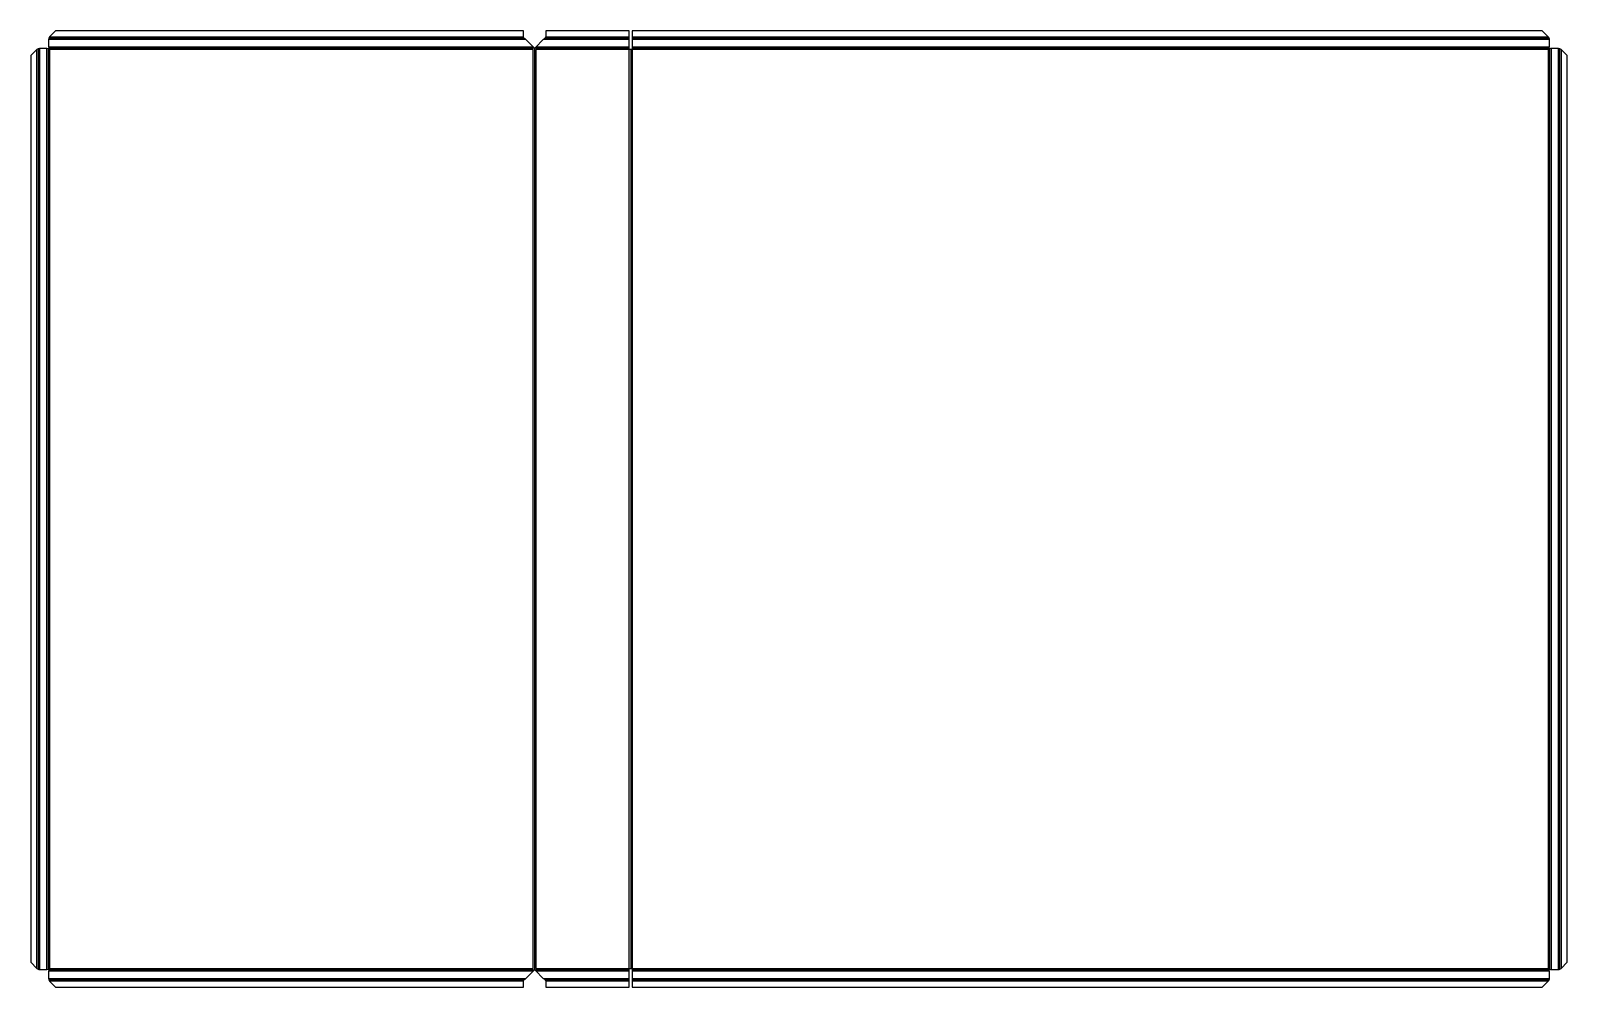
# Model space of a CAD drawing. Header units: millimetres. Extents: x -496 to 772, y 0 to 789.
import ezdxf

# ---------------------------------------------------------------- set-up
doc = ezdxf.new("R2010")
doc.units = ezdxf.units.MM

msp = doc.modelspace()

# ---------------------------------------------------------------- linework, layer by layer
at = {"layer": 'BEND'}
for p, q in [((-489.9, 774.2), (-489.9, 14.9)), ((-481.7, 774.2), (-481.7, 14.9)), ((-89, 782.9), (-481.2, 782.9)), ((-80.4, 774.7), (-481.2, 774.7)), ((-80.4, 775), (-80.4, 14)), ((-2.3, 774.7), (-80.4, 774.7)), ((-2.3, 782.9), (-71.8, 782.9)), ((-1.1, 773.5), (-1.1, 15.5)), ((756.6, 782.9), (0, 782.9)), ((756.6, 774.7), (0, 774.7)), ((757.1, 14.9), (757.1, 774.2)), ((765.4, 14.9), (765.4, 774.2)), ((-481.2, 14.4), (-80.4, 14.4)), ((-80.4, 14.4), (-2.3, 14.4)), ((0, 14.4), (756.6, 14.4)), ((-481.2, 6.1), (-89, 6.1)), ((-71.8, 6.1), (-2.3, 6.1)), ((0, 6.1), (756.6, 6.1))]:
    msp.add_line(p, q, dxfattribs=at)
at = {"layer": 'BEND_EXTENT'}
for p, q in [((-491, 15.6), (-491, 773.5)), ((-488.8, 774.5), (-488.8, 14.6)), ((-482.8, 14.6), (-482.8, 774.5)), ((-87.6, 781.8), (-481.5, 781.8)), ((-481.5, 775.8), (-81.6, 775.8)), ((-480.5, 784), (-89.6, 784)), ((-480.5, 773.5), (-480.5, 15.6)), ((-81.5, 773.5), (-480.5, 773.5)), ((-81.5, 15.5), (-81.5, 773.5)), ((-79.2, 775.8), (-2.3, 775.8)), ((-2.3, 781.8), (-73.2, 781.8)), ((-71.2, 784), (-2.3, 784)), ((0, 784), (755.9, 784)), ((756.9, 781.8), (0, 781.8)), ((0, 775.8), (756.9, 775.8)), ((0, 773.5), (0, 15.5)), ((755.9, 773.5), (0, 773.5)), ((756, 15.6), (756, 773.5)), ((758.3, 774.5), (758.3, 14.6)), ((764.3, 14.6), (764.3, 774.5)), ((766.5, 773.5), (766.5, 15.6)), ((-81.6, 13.3), (-481.5, 13.3)), ((-480.5, 15.5), (-81.5, 15.5)), ((-2.3, 13.3), (-79.2, 13.3)), ((0, 15.5), (755.9, 15.5)), ((756.9, 13.3), (0, 13.3)), ((-481.5, 7.3), (-87.6, 7.3)), ((-89.6, 5), (-480.5, 5)), ((-73.2, 7.3), (-2.3, 7.3)), ((-2.3, 5), (-71.2, 5)), ((0, 7.3), (756.9, 7.3)), ((755.9, 5), (0, 5))]:
    msp.add_line(p, q, dxfattribs=at)
msp.add_lwpolyline([(-2.3, 773.5), (-79.3, 773.5), (-79.3, 15.5), (-2.3, 15.5)], close=True, dxfattribs=at)
at = {"layer": 'OUTER_PROFILES'}
for p, q in [((-475.5, 789), (-480.5, 784)), ((-89.6, 789), (-475.5, 789)), ((-89.6, 784), (-89.6, 789)), ((-2.3, 789), (-71.2, 789)), ((-71.2, 789), (-71.2, 784)), ((-2.3, 773.5), (-2.3, 789)), ((750.9, 789), (0, 789)), ((0, 789), (0, 773.5)), ((755.9, 784), (750.9, 789)), ((-491, 773.5), (-496, 768.5)), ((-482.8, 774.5), (-488.8, 774.5)), ((-481.5, 781.8), (-481.5, 775.8)), ((-480.5, 773.5), (-480.5, 773.5)), ((-81.1, 775.3), (-87.6, 781.8)), ((-73.2, 781.8), (-79.7, 775.3)), ((0, 773.5), (-2.3, 773.5)), ((756, 773.5), (755.9, 773.5)), ((756.9, 775.8), (756.9, 781.8)), ((764.3, 774.5), (758.3, 774.5)), ((771.5, 768.5), (766.5, 773.5)), ((-496, 768.5), (-496, 20.6)), ((771.5, 20.6), (771.5, 768.5)), ((-496, 20.6), (-491, 15.6)), ((-488.8, 14.6), (-482.8, 14.6)), ((-481.5, 13.3), (-481.5, 7.3)), ((-480.5, 15.6), (-480.5, 15.5)), ((-87.6, 7.3), (-81.1, 13.8)), ((-79.7, 13.8), (-73.2, 7.3)), ((-2.3, 0), (-2.3, 15.5)), ((-2.3, 15.5), (0, 15.5)), ((0, 15.5), (0, 0)), ((755.9, 15.5), (756, 15.6)), ((756.9, 7.3), (756.9, 13.3)), ((758.3, 14.6), (764.3, 14.6)), ((766.5, 15.6), (771.5, 20.6)), ((-480.5, 5), (-475.5, 0)), ((-475.5, 0), (-89.6, 0)), ((-89.6, 0), (-89.6, 5)), ((-71.2, 5), (-71.2, 0)), ((0, 0), (750.9, 0)), ((750.9, 0), (755.9, 5)), ((-71.2, 0), (-2.3, 0))]:
    msp.add_line(p, q, dxfattribs=at)
for centre, start, end in [((-80.4, 776), 225, 315), ((-80.4, 13), 45, 135)]:
    msp.add_arc(centre, 1, start, end, dxfattribs=at)
for points, knots in [([(-488.8, 774.5), (-488.8, 774.5), (-488.9, 774.5), (-488.9, 774.4), (-489.6, 774.4), (-490.3, 773.9), (-491, 773.5)], [-3.141593, -3.141593, -3.141593, -3.141593, -3.043762, -3.043762, -3.043762, -1.570796, -1.570796, -1.570796, -1.570796]), ([(-480.5, 773.5), (-480.6, 773.5), (-480.6, 773.5), (-480.7, 773.6), (-481.4, 774), (-482.1, 774.5), (-482.8, 774.5)], [1.570796, 1.570796, 1.570796, 1.570796, 1.668627, 1.668627, 1.668627, 3.141593, 3.141593, 3.141593, 3.141593]), ([(-480.5, 784), (-480.9, 783.3), (-481.4, 782.6), (-481.4, 781.9), (-481.5, 781.9), (-481.5, 781.8), (-481.5, 781.8)], [1.570796, 1.570796, 1.570796, 1.570796, 3.043762, 3.043762, 3.043762, 3.141593, 3.141593, 3.141593, 3.141593]), ([(-481.5, 775.8), (-481.5, 775.1), (-481, 774.4), (-480.6, 773.7), (-480.5, 773.6), (-480.5, 773.6), (-480.5, 773.5)], [-3.141593, -3.141593, -3.141593, -3.141593, -1.668627, -1.668627, -1.668627, -1.570796, -1.570796, -1.570796, -1.570796]), ([(-87.6, 781.8), (-88.4, 782.4), (-89.2, 783), (-89.5, 783.6), (-89.6, 783.7), (-89.6, 783.9), (-89.6, 784)], [1.570796, 1.570796, 1.570796, 1.570796, 2.809408, 2.809408, 2.809408, 3.141593, 3.141593, 3.141593, 3.141593]), ([(-71.2, 784), (-71.2, 783.5), (-71.8, 782.9), (-72.5, 782.3), (-72.7, 782.1), (-73, 781.9), (-73.2, 781.8)], [-3.141593, -3.141593, -3.141593, -3.141593, -1.902981, -1.902981, -1.902981, -1.570796, -1.570796, -1.570796, -1.570796]), ([(756.9, 781.8), (756.9, 781.8), (756.9, 781.9), (756.9, 781.9), (756.9, 782.6), (756.4, 783.3), (755.9, 784)], [-3.141593, -3.141593, -3.141593, -3.141593, -3.043762, -3.043762, -3.043762, -1.570796, -1.570796, -1.570796, -1.570796]), ([(755.9, 773.5), (756, 773.6), (756, 773.6), (756, 773.7), (756.5, 774.4), (756.9, 775.1), (756.9, 775.8)], [1.570796, 1.570796, 1.570796, 1.570796, 1.668627, 1.668627, 1.668627, 3.141593, 3.141593, 3.141593, 3.141593]), ([(758.3, 774.5), (757.6, 774.5), (756.8, 774), (756.1, 773.6), (756.1, 773.5), (756, 773.5), (756, 773.5)], [-3.141593, -3.141593, -3.141593, -3.141593, -1.668627, -1.668627, -1.668627, -1.570796, -1.570796, -1.570796, -1.570796]), ([(766.5, 773.5), (765.8, 773.9), (765.1, 774.4), (764.4, 774.4), (764.4, 774.5), (764.3, 774.5), (764.3, 774.5)], [1.570796, 1.570796, 1.570796, 1.570796, 3.043762, 3.043762, 3.043762, 3.141593, 3.141593, 3.141593, 3.141593]), ([(-491, 15.6), (-490.3, 15.1), (-489.6, 14.6), (-488.9, 14.6), (-488.9, 14.6), (-488.8, 14.6), (-488.8, 14.6)], [1.570796, 1.570796, 1.570796, 1.570796, 3.043762, 3.043762, 3.043762, 3.141593, 3.141593, 3.141593, 3.141593]), ([(-482.8, 14.6), (-482.1, 14.6), (-481.4, 15), (-480.7, 15.5), (-480.6, 15.5), (-480.6, 15.6), (-480.5, 15.6)], [-3.141593, -3.141593, -3.141593, -3.141593, -1.668627, -1.668627, -1.668627, -1.570796, -1.570796, -1.570796, -1.570796]), ([(-480.5, 15.5), (-480.5, 15.5), (-480.5, 15.4), (-480.6, 15.4), (-481, 14.7), (-481.5, 14), (-481.5, 13.3)], [1.570796, 1.570796, 1.570796, 1.570796, 1.668627, 1.668627, 1.668627, 3.141593, 3.141593, 3.141593, 3.141593]), ([(756.9, 13.3), (756.9, 14), (756.5, 14.7), (756, 15.4), (756, 15.4), (756, 15.5), (755.9, 15.5)], [-3.141593, -3.141593, -3.141593, -3.141593, -1.668627, -1.668627, -1.668627, -1.570796, -1.570796, -1.570796, -1.570796]), ([(756, 15.6), (756, 15.6), (756.1, 15.5), (756.1, 15.5), (756.8, 15), (757.6, 14.6), (758.3, 14.6)], [1.570796, 1.570796, 1.570796, 1.570796, 1.668627, 1.668627, 1.668627, 3.141593, 3.141593, 3.141593, 3.141593]), ([(764.3, 14.6), (764.3, 14.6), (764.4, 14.6), (764.4, 14.6), (765.1, 14.6), (765.8, 15.1), (766.5, 15.6)], [-3.141593, -3.141593, -3.141593, -3.141593, -3.043762, -3.043762, -3.043762, -1.570796, -1.570796, -1.570796, -1.570796]), ([(-481.5, 7.3), (-481.5, 7.2), (-481.5, 7.2), (-481.4, 7.1), (-481.4, 6.4), (-480.9, 5.7), (-480.5, 5)], [-3.141593, -3.141593, -3.141593, -3.141593, -3.043762, -3.043762, -3.043762, -1.570796, -1.570796, -1.570796, -1.570796]), ([(-89.6, 5), (-89.6, 5.6), (-89, 6.2), (-88.2, 6.8), (-88, 6.9), (-87.8, 7.1), (-87.6, 7.3)], [-3.141593, -3.141593, -3.141593, -3.141593, -1.902981, -1.902981, -1.902981, -1.570796, -1.570796, -1.570796, -1.570796]), ([(-73.2, 7.3), (-72.4, 6.7), (-71.6, 6.1), (-71.3, 5.5), (-71.2, 5.3), (-71.2, 5.2), (-71.2, 5)], [1.570796, 1.570796, 1.570796, 1.570796, 2.809408, 2.809408, 2.809408, 3.141593, 3.141593, 3.141593, 3.141593]), ([(755.9, 5), (756.4, 5.7), (756.9, 6.4), (756.9, 7.1), (756.9, 7.2), (756.9, 7.2), (756.9, 7.3)], [1.570796, 1.570796, 1.570796, 1.570796, 3.043762, 3.043762, 3.043762, 3.141593, 3.141593, 3.141593, 3.141593])]:
    msp.add_open_spline(points, degree=3, knots=knots, dxfattribs=at)

doc.saveas('drawing.dxf')
